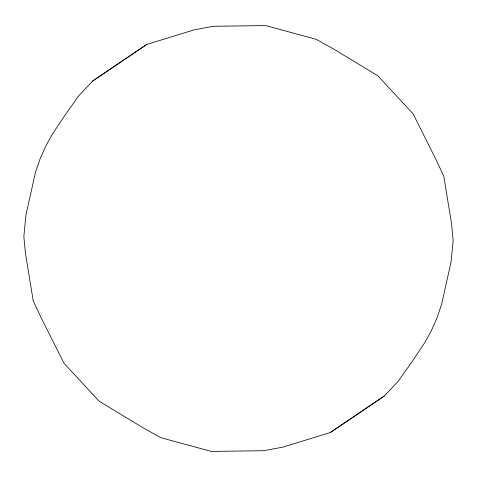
<?xml version="1.0" encoding="UTF-8"?>
<svg xmlns="http://www.w3.org/2000/svg" width="477" height="477" viewBox="0 0 477 477"><rect width="100%" height="100%" fill="white"/><g stroke="black" fill="none" stroke-linecap="round" stroke-linejoin="round"><path stroke-width="0.72" d="M92.8 80.947L78.818 95.728L64.777 115.547L52.631 133.745L45.828 145.914L39.961 159.169L35.417 172.602L25.913 215.133L23.85 236.562L25.478 253.436L33.187 300.731L40.551 316.525L63.906 363.134L99.156 401.246L143.905 428.268L160.767 437.671L211.383 451.439L263.853 450.693L283.046 447.086L330.263 432.544L348.609 420.201L384.2 396.053L398.182 381.272L412.223 361.453L424.369 343.255L431.172 331.086L437.039 317.831L441.583 304.398L451.087 261.867L453.15 240.438L451.522 223.564L443.813 176.269L436.449 160.475L413.094 113.866L377.844 75.754L333.095 48.732L316.233 39.329L265.617 25.561L213.147 26.307L193.954 29.914L146.737 44.456L92.8 80.947L146.737 44.456M330.263 432.544L384.2 396.053"/></g></svg>
